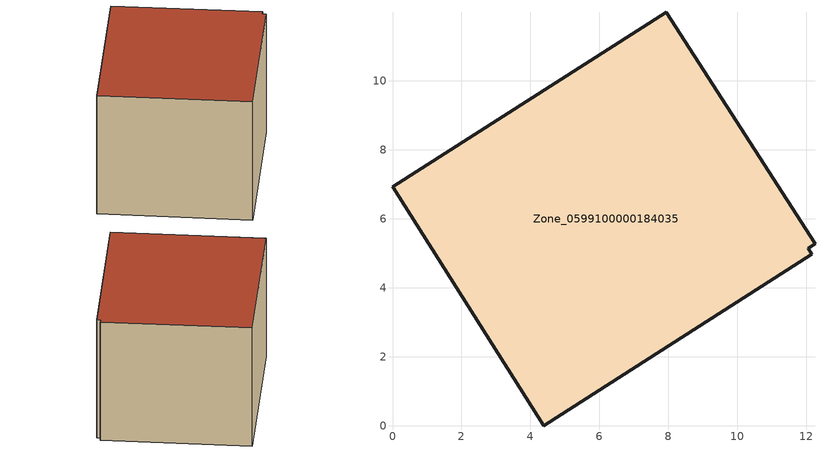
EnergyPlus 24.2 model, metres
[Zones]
Zone_0599100000184035
 floor ground (C_G): 12.25,5.28 12.06,5.15 12.16,4.98 4.39,0 0,6.93 7.94,11.99 z0
 wall outside (C_F): 12.25,5.28 7.94,11.99 0,6.93 4.39,0 12.16,4.98 12.06,5.15 12.25,5.28 z0:7.15
 roof outside (C_R): 12.06,5.15 12.25,5.28 7.94,11.99 0,6.93 4.39,0 12.16,4.98 z7.15
[BUILDING]
Pand.0599100000184035: North Axis=0; Terrain=City; Loads Convergence Tolerance Value=0.04; Temperature Convergence Tolerance Value=0.4; Solar Distribution=FullExterior; Maximum Number of Warmup Days=25; Minimum Number of Warmup Days=1
[Site:Location]
Rotterdam.The.Hague.AP_ZH_NLD Design_Conditions: Latitude=51.96; Longitude=4.45; Time Zone=1; Elevation=-4.5
[SITE:GROUNDTEMPERATURE:BUILDINGSURFACE]
18, 18, 18, 18, 18, 18, 18, 18, 18, 18, 18, 18
[MATERIAL] Thermal Absorptance=0.9; Solar Absorptance=0.7; Visible Absorptance=0.7
Name | Roughness | Thickness | Conductivity | Density | Specific Heat
G.TC.1946 | MediumSmooth | 0.15 | 1 | 540 | 1210
F.TC.1946 | Rough | 0.3 | 0.857143 | 1920 | 840
R.TC.1946 | MediumRough | 0.2 | 0.909091 | 1500 | 1000
[CONSTRUCTION]
C_G: G.TC.1946
C_F: F.TC.1946
C_R: R.TC.1946
[ZONE]
Zone_0599100000184035: Type=1; Multiplier=1; Ceiling Height=Autocalculate; Volume=Autocalculate; Floor Area=autocalculate; Part of Total Floor Area=Yes
[ZONEINFILTRATION:DESIGNFLOWRATE]
Infil_Zone_0599100000184035: Zone or ZoneList or Space or SpaceList=Zone_0599100000184035; Schedule=AlwaysOn; Design Flow Rate Calculation Method=Flow/Area; Flow Rate per Floor Area=0.003; Constant Term Coefficient=1; Temperature Term Coefficient=0; Velocity Term Coefficient=0; Velocity Squared Term Coefficient=0
[HVACTEMPLATE:ZONE:IDEALLOADSAIRSYSTEM]
Zone_0599100000184035: Maximum Heating Supply Air Temperature=50; Minimum Cooling Supply Air Temperature=13; Maximum Heating Supply Air Humidity Ratio=0.0156; Minimum Cooling Supply Air Humidity Ratio=0.0077; Heating Limit=NoLimit; Cooling Limit=NoLimit; Dehumidification Control Type=ConstantSensibleHeatRatio; Cooling Sensible Heat Ratio=0.7; Dehumidification Setpoint=60; Humidification Control Type=None; Humidification Setpoint=30; Outdoor Air Method=None; Outdoor Air Flow Rate per Person=0.00944; Outdoor Air Flow Rate per Zone Floor Area=0; Outdoor Air Flow Rate per Zone=0; Demand Controlled Ventilation Type=None; Outdoor Air Economizer Type=NoEconomizer; Heat Recovery Type=None; Sensible Heat Recovery Effectiveness=0.7; Latent Heat Recovery Effectiveness=0.65
[ZONECONTROL:THERMOSTAT]
ThermostatControl_Zone_0599100000184035: Zone or ZoneList=Zone_0599100000184035; Control Type Schedule=DualSetpointControlType; Control 1=Thermostat_Zone_0599100000184035; Temperature Difference Between Cutout And Setpoint=0
[THERMOSTATSETPOINT:DUALSETPOINT]
Thermostat_Zone_0599100000184035: Heating Setpoint Temperature Schedule=HeatingSetpoint_Zone_0599100000184035; Cooling Setpoint Temperature Schedule=CoolingSetpoint_Zone_0599100000184035
[SCHEDULE:COMPACT]
HeatingSetpoint_Zone_0599100000184035: Through: 12/31, For: AllDays, Until: 24:00, 21
CoolingSetpoint_Zone_0599100000184035: Through: 12/31, For: AllDays, Until: 24:00, 24
DualSetpointControlType: Through: 12/31, For: AllDays, Until: 24:00, 4
AlwaysOn: Through: 12/31, For: AllDays, Until: 24:00, 1
